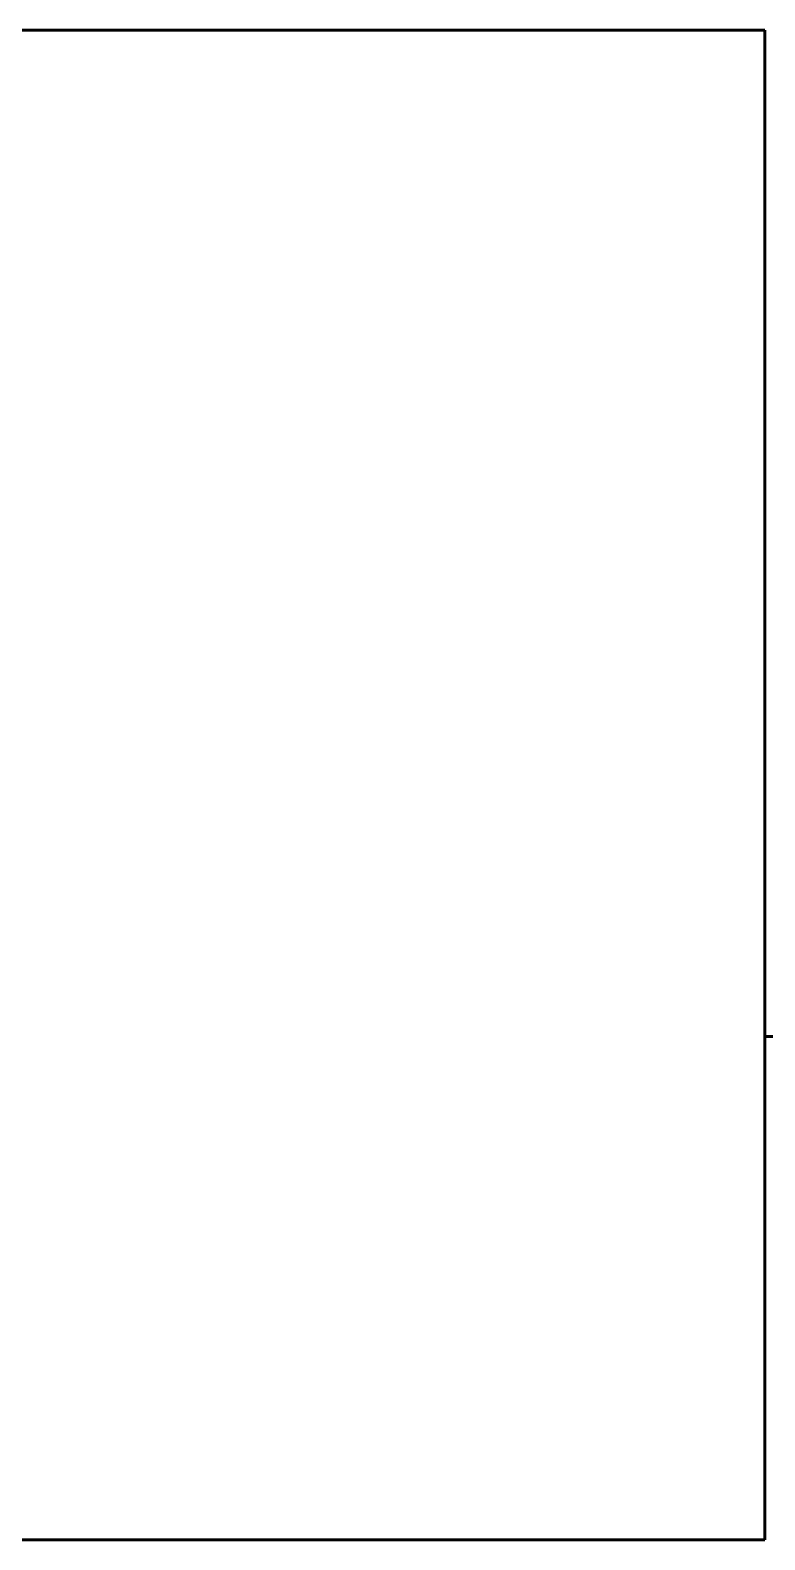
# Model space of a CAD drawing. Extents: x 0 to 297, y 0 to 292.
# Drawn here: x 193.608 to 194.338, y 63.786 to 65.286 of the extents above; entities that cross this region are included whole.
import ezdxf

# ---------------------------------------------------------------- set-up
doc = ezdxf.new("R2010")
doc.units = 0
doc.header["$MEASUREMENT"] = 0
doc.linetypes.add('K5LT_BASIC', pattern=[0])
doc.layers.add('Системный слой', color=7, linetype='Continuous')

# ---------------------------------------------------------------- blocks, each defined once
blk = doc.blocks.new('*U')
at = {"layer": 'Системный слой', "linetype": 'K5LT_BASIC', "lineweight": 60}
for p, q in [((194.3378, 65.2856), (192.3378, 65.2856)), ((194.3378, 65.2856), (192.3378, 65.2856)), ((194.3378, 65.2856), (192.3378, 65.2856)), ((194.3378, 65.2856), (192.3378, 65.2856)), ((194.3378, 63.7856), (194.3378, 65.2856)), ((194.3378, 63.7856), (194.3378, 65.2856)), ((194.3378, 63.7856), (194.3378, 65.2856)), ((194.3378, 63.7856), (194.3378, 65.2856)), ((192.3378, 63.7856), (194.3378, 63.7856)), ((192.3378, 63.7856), (194.3378, 63.7856)), ((192.3378, 63.7856), (194.3378, 63.7856)), ((192.3378, 63.7856), (194.3378, 63.7856))]:
    blk.add_line(p, q, dxfattribs=at)

msp = doc.modelspace()

# ---------------------------------------------------------------- linework, layer by layer
at = {"layer": 'Системный слой', "linetype": 'K5LT_BASIC', "lineweight": 60}
for p, q in [((192.3378, 65.2856), (194.3378, 65.2856)), ((194.3378, 65.2856), (192.3378, 65.2856)), ((192.3378, 65.2856), (194.3378, 65.2856)), ((192.3378, 65.2856), (194.3378, 65.2856)), ((194.3378, 65.2856), (192.3378, 65.2856)), ((192.3378, 65.2856), (194.3378, 65.2856)), ((192.3378, 65.2856), (194.3378, 65.2856)), ((194.3378, 65.2856), (192.3378, 65.2856)), ((194.3378, 65.2856), (194.3378, 63.7856)), ((194.3378, 65.2856), (194.3378, 63.7856)), ((194.3378, 65.2856), (194.3378, 63.7856)), ((194.3378, 65.2856), (194.3378, 63.7856)), ((194.3378, 65.2856), (194.3378, 63.7856)), ((194.3378, 65.2856), (194.3378, 63.7856)), ((194.3378, 65.2856), (194.3378, 63.7856)), ((194.3378, 65.2856), (194.3378, 63.7856)), ((194.3378, 65.2856), (194.3378, 63.7856)), ((194.3378, 65.2856), (194.3378, 63.7856)), ((200.3378, 64.2856), (194.3378, 64.2856)), ((200.3378, 64.2856), (194.3378, 64.2856)), ((194.3378, 63.7856), (192.3378, 63.7856)), ((192.3378, 63.7856), (194.3378, 63.7856)), ((194.3378, 63.7856), (192.3378, 63.7856)), ((192.3378, 63.7856), (194.3378, 63.7856)), ((194.3378, 63.7856), (192.3378, 63.7856)), ((192.3378, 63.7856), (194.3378, 63.7856)), ((194.3378, 63.7856), (192.3378, 63.7856)), ((192.3378, 63.7856), (194.3378, 63.7856)), ((194.3378, 63.7856), (192.3378, 63.7856)), ((192.3378, 63.7856), (194.3378, 63.7856))]:
    msp.add_line(p, q, dxfattribs=at)

# ---------------------------------------------------------------- block references
at = {"layer": 'Системный слой'}
msp.add_blockref('*U', (0, 0), dxfattribs=at)
msp.add_blockref('*U', (0, 0), dxfattribs=at)
msp.add_blockref('*U', (0, 0), dxfattribs=at)
msp.add_blockref('*U', (0, 0), dxfattribs=at)
msp.add_blockref('*U', (0, 0), dxfattribs=at)
msp.add_blockref('*U', (0, 0), dxfattribs=at)
msp.add_blockref('*U', (0, 0), dxfattribs=at)
msp.add_blockref('*U', (0, 0), dxfattribs=at)
msp.add_blockref('*U', (0, 0), dxfattribs=at)
msp.add_blockref('*U', (0, 0), dxfattribs=at)
msp.add_blockref('*U', (0, 0), dxfattribs=at)
msp.add_blockref('*U', (0, 0), dxfattribs=at)
msp.add_blockref('*U', (0, 0), dxfattribs=at)
msp.add_blockref('*U', (0, 0), dxfattribs=at)
msp.add_blockref('*U', (0, 0), dxfattribs=at)
msp.add_blockref('*U', (0, 0), dxfattribs=at)
msp.add_blockref('*U', (0, 0), dxfattribs=at)
msp.add_blockref('*U', (0, 0), dxfattribs=at)
msp.add_blockref('*U', (0, 0), dxfattribs=at)
msp.add_blockref('*U', (0, 0), dxfattribs=at)
msp.add_blockref('*U', (0, 0), dxfattribs=at)
msp.add_blockref('*U', (0, 0), dxfattribs=at)
msp.add_blockref('*U', (0, 0), dxfattribs=at)
msp.add_blockref('*U', (0, 0), dxfattribs=at)
msp.add_blockref('*U', (0, 0), dxfattribs=at)
msp.add_blockref('*U', (0, 0), dxfattribs=at)
msp.add_blockref('*U', (0, 0), dxfattribs=at)
msp.add_blockref('*U', (0, 0), dxfattribs=at)
msp.add_blockref('*U', (0, 0), dxfattribs=at)
msp.add_blockref('*U', (0, 0), dxfattribs=at)
msp.add_blockref('*U', (0, 0), dxfattribs=at)
msp.add_blockref('*U', (0, 0), dxfattribs=at)
msp.add_blockref('*U', (0, 0), dxfattribs=at)
msp.add_blockref('*U', (0, 0), dxfattribs=at)
msp.add_blockref('*U', (0, 0), dxfattribs=at)
msp.add_blockref('*U', (0, 0), dxfattribs=at)
msp.add_blockref('*U', (0, 0), dxfattribs=at)
msp.add_blockref('*U', (0, 0), dxfattribs=at)
msp.add_blockref('*U', (0, 0), dxfattribs=at)
msp.add_blockref('*U', (0, 0), dxfattribs=at)
msp.add_blockref('*U', (0, 0), dxfattribs=at)
msp.add_blockref('*U', (0, 0), dxfattribs=at)
msp.add_blockref('*U', (0, 0), dxfattribs=at)
msp.add_blockref('*U', (0, 0), dxfattribs=at)
msp.add_blockref('*U', (0, 0), dxfattribs=at)
msp.add_blockref('*U', (0, 0), dxfattribs=at)
msp.add_blockref('*U', (0, 0), dxfattribs=at)
msp.add_blockref('*U', (0, 0), dxfattribs=at)
msp.add_blockref('*U', (0, 0), dxfattribs=at)
msp.add_blockref('*U', (0, 0), dxfattribs=at)
msp.add_blockref('*U', (0, 0), dxfattribs=at)
msp.add_blockref('*U', (0, 0), dxfattribs=at)
msp.add_blockref('*U', (0, 0), dxfattribs=at)
msp.add_blockref('*U', (0, 0), dxfattribs=at)
msp.add_blockref('*U', (0, 0), dxfattribs=at)
msp.add_blockref('*U', (0, 0), dxfattribs=at)
msp.add_blockref('*U', (0, 0), dxfattribs=at)
msp.add_blockref('*U', (0, 0), dxfattribs=at)
msp.add_blockref('*U', (0, 0), dxfattribs=at)
msp.add_blockref('*U', (0, 0), dxfattribs=at)
msp.add_blockref('*U', (0, 0), dxfattribs=at)
msp.add_blockref('*U', (0, 0), dxfattribs=at)
msp.add_blockref('*U', (0, 0), dxfattribs=at)
msp.add_blockref('*U', (0, 0), dxfattribs=at)
msp.add_blockref('*U', (0, 0), dxfattribs=at)
msp.add_blockref('*U', (0, 0), dxfattribs=at)
msp.add_blockref('*U', (0, 0), dxfattribs=at)
msp.add_blockref('*U', (0, 0), dxfattribs=at)
msp.add_blockref('*U', (0, 0), dxfattribs=at)
msp.add_blockref('*U', (0, 0), dxfattribs=at)
msp.add_blockref('*U', (0, 0), dxfattribs=at)
msp.add_blockref('*U', (0, 0), dxfattribs=at)
msp.add_blockref('*U', (0, 0), dxfattribs=at)
msp.add_blockref('*U', (0, 0), dxfattribs=at)
msp.add_blockref('*U', (0, 0), dxfattribs=at)
msp.add_blockref('*U', (0, 0), dxfattribs=at)
msp.add_blockref('*U', (0, 0), dxfattribs=at)
msp.add_blockref('*U', (0, 0), dxfattribs=at)
msp.add_blockref('*U', (0, 0), dxfattribs=at)
msp.add_blockref('*U', (0, 0), dxfattribs=at)
msp.add_blockref('*U', (0, 0), dxfattribs=at)
msp.add_blockref('*U', (0, 0), dxfattribs=at)
msp.add_blockref('*U', (0, 0), dxfattribs=at)
msp.add_blockref('*U', (0, 0), dxfattribs=at)
msp.add_blockref('*U', (0, 0), dxfattribs=at)
msp.add_blockref('*U', (0, 0), dxfattribs=at)
msp.add_blockref('*U', (0, 0), dxfattribs=at)
msp.add_blockref('*U', (0, 0), dxfattribs=at)
msp.add_blockref('*U', (0, 0), dxfattribs=at)
msp.add_blockref('*U', (0, 0), dxfattribs=at)
msp.add_blockref('*U', (0, 0), dxfattribs=at)
msp.add_blockref('*U', (0, 0), dxfattribs=at)
msp.add_blockref('*U', (0, 0), dxfattribs=at)
msp.add_blockref('*U', (0, 0), dxfattribs=at)
msp.add_blockref('*U', (0, 0), dxfattribs=at)
msp.add_blockref('*U', (0, 0), dxfattribs=at)
msp.add_blockref('*U', (0, 0), dxfattribs=at)
msp.add_blockref('*U', (0, 0), dxfattribs=at)
msp.add_blockref('*U', (0, 0), dxfattribs=at)
msp.add_blockref('*U', (0, 0), dxfattribs=at)
msp.add_blockref('*U', (0, 0), dxfattribs=at)
msp.add_blockref('*U', (0, 0), dxfattribs=at)
msp.add_blockref('*U', (0, 0), dxfattribs=at)
msp.add_blockref('*U', (0, 0), dxfattribs=at)
msp.add_blockref('*U', (0, 0), dxfattribs=at)
msp.add_blockref('*U', (0, 0), dxfattribs=at)
msp.add_blockref('*U', (0, 0), dxfattribs=at)
msp.add_blockref('*U', (0, 0), dxfattribs=at)
msp.add_blockref('*U', (0, 0), dxfattribs=at)
msp.add_blockref('*U', (0, 0), dxfattribs=at)
msp.add_blockref('*U', (0, 0), dxfattribs=at)
msp.add_blockref('*U', (0, 0), dxfattribs=at)
msp.add_blockref('*U', (0, 0), dxfattribs=at)
msp.add_blockref('*U', (0, 0), dxfattribs=at)
msp.add_blockref('*U', (0, 0), dxfattribs=at)
msp.add_blockref('*U', (0, 0), dxfattribs=at)
msp.add_blockref('*U', (0, 0), dxfattribs=at)
msp.add_blockref('*U', (0, 0), dxfattribs=at)
msp.add_blockref('*U', (0, 0), dxfattribs=at)
msp.add_blockref('*U', (0, 0), dxfattribs=at)
msp.add_blockref('*U', (0, 0), dxfattribs=at)
msp.add_blockref('*U', (0, 0), dxfattribs=at)
msp.add_blockref('*U', (0, 0), dxfattribs=at)
msp.add_blockref('*U', (0, 0), dxfattribs=at)
msp.add_blockref('*U', (0, 0), dxfattribs=at)
msp.add_blockref('*U', (0, 0), dxfattribs=at)
msp.add_blockref('*U', (0, 0), dxfattribs=at)
msp.add_blockref('*U', (0, 0), dxfattribs=at)
msp.add_blockref('*U', (0, 0), dxfattribs=at)
msp.add_blockref('*U', (0, 0), dxfattribs=at)
msp.add_blockref('*U', (0, 0), dxfattribs=at)
msp.add_blockref('*U', (0, 0), dxfattribs=at)
msp.add_blockref('*U', (0, 0), dxfattribs=at)
msp.add_blockref('*U', (0, 0), dxfattribs=at)
msp.add_blockref('*U', (0, 0), dxfattribs=at)
msp.add_blockref('*U', (0, 0), dxfattribs=at)
msp.add_blockref('*U', (0, 0), dxfattribs=at)
msp.add_blockref('*U', (0, 0), dxfattribs=at)
msp.add_blockref('*U', (0, 0), dxfattribs=at)
msp.add_blockref('*U', (0, 0), dxfattribs=at)
msp.add_blockref('*U', (0, 0), dxfattribs=at)
msp.add_blockref('*U', (0, 0), dxfattribs=at)
msp.add_blockref('*U', (0, 0), dxfattribs=at)
msp.add_blockref('*U', (0, 0), dxfattribs=at)
msp.add_blockref('*U', (0, 0), dxfattribs=at)
msp.add_blockref('*U', (0, 0), dxfattribs=at)
msp.add_blockref('*U', (0, 0), dxfattribs=at)
msp.add_blockref('*U', (0, 0), dxfattribs=at)
msp.add_blockref('*U', (0, 0), dxfattribs=at)
msp.add_blockref('*U', (0, 0), dxfattribs=at)
msp.add_blockref('*U', (0, 0), dxfattribs=at)
msp.add_blockref('*U', (0, 0), dxfattribs=at)
msp.add_blockref('*U', (0, 0), dxfattribs=at)
msp.add_blockref('*U', (0, 0), dxfattribs=at)
msp.add_blockref('*U', (0, 0), dxfattribs=at)
msp.add_blockref('*U', (0, 0), dxfattribs=at)
msp.add_blockref('*U', (0, 0), dxfattribs=at)
msp.add_blockref('*U', (0, 0), dxfattribs=at)
msp.add_blockref('*U', (0, 0), dxfattribs=at)
msp.add_blockref('*U', (0, 0), dxfattribs=at)
msp.add_blockref('*U', (0, 0), dxfattribs=at)
msp.add_blockref('*U', (0, 0), dxfattribs=at)
msp.add_blockref('*U', (0, 0), dxfattribs=at)
msp.add_blockref('*U', (0, 0), dxfattribs=at)
msp.add_blockref('*U', (0, 0), dxfattribs=at)
msp.add_blockref('*U', (0, 0), dxfattribs=at)
msp.add_blockref('*U', (0, 0), dxfattribs=at)
msp.add_blockref('*U', (0, 0), dxfattribs=at)
msp.add_blockref('*U', (0, 0), dxfattribs=at)
msp.add_blockref('*U', (0, 0), dxfattribs=at)
msp.add_blockref('*U', (0, 0), dxfattribs=at)
msp.add_blockref('*U', (0, 0), dxfattribs=at)
msp.add_blockref('*U', (0, 0), dxfattribs=at)
msp.add_blockref('*U', (0, 0), dxfattribs=at)
msp.add_blockref('*U', (0, 0), dxfattribs=at)
msp.add_blockref('*U', (0, 0), dxfattribs=at)
msp.add_blockref('*U', (0, 0), dxfattribs=at)
msp.add_blockref('*U', (0, 0), dxfattribs=at)
msp.add_blockref('*U', (0, 0), dxfattribs=at)
msp.add_blockref('*U', (0, 0), dxfattribs=at)
msp.add_blockref('*U', (0, 0), dxfattribs=at)
msp.add_blockref('*U', (0, 0), dxfattribs=at)
msp.add_blockref('*U', (0, 0), dxfattribs=at)
msp.add_blockref('*U', (0, 0), dxfattribs=at)
msp.add_blockref('*U', (0, 0), dxfattribs=at)
msp.add_blockref('*U', (0, 0), dxfattribs=at)
msp.add_blockref('*U', (0, 0), dxfattribs=at)
msp.add_blockref('*U', (0, 0), dxfattribs=at)
msp.add_blockref('*U', (0, 0), dxfattribs=at)
msp.add_blockref('*U', (0, 0), dxfattribs=at)
msp.add_blockref('*U', (0, 0), dxfattribs=at)
msp.add_blockref('*U', (0, 0), dxfattribs=at)
msp.add_blockref('*U', (0, 0), dxfattribs=at)
msp.add_blockref('*U', (0, 0), dxfattribs=at)
msp.add_blockref('*U', (0, 0), dxfattribs=at)
msp.add_blockref('*U', (0, 0), dxfattribs=at)
msp.add_blockref('*U', (0, 0), dxfattribs=at)
msp.add_blockref('*U', (0, 0), dxfattribs=at)
msp.add_blockref('*U', (0, 0), dxfattribs=at)
msp.add_blockref('*U', (0, 0), dxfattribs=at)
msp.add_blockref('*U', (0, 0), dxfattribs=at)
msp.add_blockref('*U', (0, 0), dxfattribs=at)
msp.add_blockref('*U', (0, 0), dxfattribs=at)
msp.add_blockref('*U', (0, 0), dxfattribs=at)
msp.add_blockref('*U', (0, 0), dxfattribs=at)
msp.add_blockref('*U', (0, 0), dxfattribs=at)
msp.add_blockref('*U', (0, 0), dxfattribs=at)
msp.add_blockref('*U', (0, 0), dxfattribs=at)
msp.add_blockref('*U', (0, 0), dxfattribs=at)
msp.add_blockref('*U', (0, 0), dxfattribs=at)
msp.add_blockref('*U', (0, 0), dxfattribs=at)
msp.add_blockref('*U', (0, 0), dxfattribs=at)
msp.add_blockref('*U', (0, 0), dxfattribs=at)
msp.add_blockref('*U', (0, 0), dxfattribs=at)
msp.add_blockref('*U', (0, 0), dxfattribs=at)
msp.add_blockref('*U', (0, 0), dxfattribs=at)
msp.add_blockref('*U', (0, 0), dxfattribs=at)
msp.add_blockref('*U', (0, 0), dxfattribs=at)
msp.add_blockref('*U', (0, 0), dxfattribs=at)
msp.add_blockref('*U', (0, 0), dxfattribs=at)
msp.add_blockref('*U', (0, 0), dxfattribs=at)
msp.add_blockref('*U', (0, 0), dxfattribs=at)
msp.add_blockref('*U', (0, 0), dxfattribs=at)
msp.add_blockref('*U', (0, 0), dxfattribs=at)
msp.add_blockref('*U', (0, 0), dxfattribs=at)
msp.add_blockref('*U', (0, 0), dxfattribs=at)
msp.add_blockref('*U', (0, 0), dxfattribs=at)
msp.add_blockref('*U', (0, 0), dxfattribs=at)
msp.add_blockref('*U', (0, 0), dxfattribs=at)
msp.add_blockref('*U', (0, 0), dxfattribs=at)
msp.add_blockref('*U', (0, 0), dxfattribs=at)
msp.add_blockref('*U', (0, 0), dxfattribs=at)
msp.add_blockref('*U', (0, 0), dxfattribs=at)
msp.add_blockref('*U', (0, 0), dxfattribs=at)
msp.add_blockref('*U', (0, 0), dxfattribs=at)
msp.add_blockref('*U', (0, 0), dxfattribs=at)
msp.add_blockref('*U', (0, 0), dxfattribs=at)
msp.add_blockref('*U', (0, 0), dxfattribs=at)
msp.add_blockref('*U', (0, 0), dxfattribs=at)
msp.add_blockref('*U', (0, 0), dxfattribs=at)
msp.add_blockref('*U', (0, 0), dxfattribs=at)
msp.add_blockref('*U', (0, 0), dxfattribs=at)
msp.add_blockref('*U', (0, 0), dxfattribs=at)
msp.add_blockref('*U', (0, 0), dxfattribs=at)
msp.add_blockref('*U', (0, 0), dxfattribs=at)
msp.add_blockref('*U', (0, 0), dxfattribs=at)
msp.add_blockref('*U', (0, 0), dxfattribs=at)
msp.add_blockref('*U', (0, 0), dxfattribs=at)
msp.add_blockref('*U', (0, 0), dxfattribs=at)
msp.add_blockref('*U', (0, 0), dxfattribs=at)
msp.add_blockref('*U', (0, 0), dxfattribs=at)
msp.add_blockref('*U', (0, 0), dxfattribs=at)
msp.add_blockref('*U', (0, 0), dxfattribs=at)
msp.add_blockref('*U', (0, 0), dxfattribs=at)
msp.add_blockref('*U', (0, 0), dxfattribs=at)
msp.add_blockref('*U', (0, 0), dxfattribs=at)
msp.add_blockref('*U', (0, 0), dxfattribs=at)
msp.add_blockref('*U', (0, 0), dxfattribs=at)
msp.add_blockref('*U', (0, 0), dxfattribs=at)
msp.add_blockref('*U', (0, 0), dxfattribs=at)
msp.add_blockref('*U', (0, 0), dxfattribs=at)
msp.add_blockref('*U', (0, 0), dxfattribs=at)
msp.add_blockref('*U', (0, 0), dxfattribs=at)
msp.add_blockref('*U', (0, 0), dxfattribs=at)
msp.add_blockref('*U', (0, 0), dxfattribs=at)
msp.add_blockref('*U', (0, 0), dxfattribs=at)
msp.add_blockref('*U', (0, 0), dxfattribs=at)
msp.add_blockref('*U', (0, 0), dxfattribs=at)
msp.add_blockref('*U', (0, 0), dxfattribs=at)
msp.add_blockref('*U', (0, 0), dxfattribs=at)
msp.add_blockref('*U', (0, 0), dxfattribs=at)
msp.add_blockref('*U', (0, 0), dxfattribs=at)
msp.add_blockref('*U', (0, 0), dxfattribs=at)
msp.add_blockref('*U', (0, 0), dxfattribs=at)
msp.add_blockref('*U', (0, 0), dxfattribs=at)
msp.add_blockref('*U', (0, 0), dxfattribs=at)
msp.add_blockref('*U', (0, 0), dxfattribs=at)
msp.add_blockref('*U', (0, 0), dxfattribs=at)
msp.add_blockref('*U', (0, 0), dxfattribs=at)
msp.add_blockref('*U', (0, 0), dxfattribs=at)
msp.add_blockref('*U', (0, 0), dxfattribs=at)
msp.add_blockref('*U', (0, 0), dxfattribs=at)
msp.add_blockref('*U', (0, 0), dxfattribs=at)
msp.add_blockref('*U', (0, 0), dxfattribs=at)
msp.add_blockref('*U', (0, 0), dxfattribs=at)
msp.add_blockref('*U', (0, 0), dxfattribs=at)
msp.add_blockref('*U', (0, 0), dxfattribs=at)
msp.add_blockref('*U', (0, 0), dxfattribs=at)
msp.add_blockref('*U', (0, 0), dxfattribs=at)
msp.add_blockref('*U', (0, 0), dxfattribs=at)
msp.add_blockref('*U', (0, 0), dxfattribs=at)
msp.add_blockref('*U', (0, 0), dxfattribs=at)
msp.add_blockref('*U', (0, 0), dxfattribs=at)
msp.add_blockref('*U', (0, 0), dxfattribs=at)
msp.add_blockref('*U', (0, 0), dxfattribs=at)
msp.add_blockref('*U', (0, 0), dxfattribs=at)
msp.add_blockref('*U', (0, 0), dxfattribs=at)
msp.add_blockref('*U', (0, 0), dxfattribs=at)
msp.add_blockref('*U', (0, 0), dxfattribs=at)
msp.add_blockref('*U', (0, 0), dxfattribs=at)
msp.add_blockref('*U', (0, 0), dxfattribs=at)
msp.add_blockref('*U', (0, 0), dxfattribs=at)
msp.add_blockref('*U', (0, 0), dxfattribs=at)
msp.add_blockref('*U', (0, 0), dxfattribs=at)
msp.add_blockref('*U', (0, 0), dxfattribs=at)
msp.add_blockref('*U', (0, 0), dxfattribs=at)
msp.add_blockref('*U', (0, 0), dxfattribs=at)
msp.add_blockref('*U', (0, 0), dxfattribs=at)
msp.add_blockref('*U', (0, 0), dxfattribs=at)
msp.add_blockref('*U', (0, 0), dxfattribs=at)
msp.add_blockref('*U', (0, 0), dxfattribs=at)
msp.add_blockref('*U', (0, 0), dxfattribs=at)
msp.add_blockref('*U', (0, 0), dxfattribs=at)
msp.add_blockref('*U', (0, 0), dxfattribs=at)
msp.add_blockref('*U', (0, 0), dxfattribs=at)
msp.add_blockref('*U', (0, 0), dxfattribs=at)
msp.add_blockref('*U', (0, 0), dxfattribs=at)
msp.add_blockref('*U', (0, 0), dxfattribs=at)
msp.add_blockref('*U', (0, 0), dxfattribs=at)
msp.add_blockref('*U', (0, 0), dxfattribs=at)
msp.add_blockref('*U', (0, 0), dxfattribs=at)
msp.add_blockref('*U', (0, 0), dxfattribs=at)
msp.add_blockref('*U', (0, 0), dxfattribs=at)
msp.add_blockref('*U', (0, 0), dxfattribs=at)
msp.add_blockref('*U', (0, 0), dxfattribs=at)
msp.add_blockref('*U', (0, 0), dxfattribs=at)
msp.add_blockref('*U', (0, 0), dxfattribs=at)
msp.add_blockref('*U', (0, 0), dxfattribs=at)
msp.add_blockref('*U', (0, 0), dxfattribs=at)
msp.add_blockref('*U', (0, 0), dxfattribs=at)
msp.add_blockref('*U', (0, 0), dxfattribs=at)
msp.add_blockref('*U', (0, 0), dxfattribs=at)
msp.add_blockref('*U', (0, 0), dxfattribs=at)
msp.add_blockref('*U', (0, 0), dxfattribs=at)
msp.add_blockref('*U', (0, 0), dxfattribs=at)
msp.add_blockref('*U', (0, 0), dxfattribs=at)
msp.add_blockref('*U', (0, 0), dxfattribs=at)
msp.add_blockref('*U', (0, 0), dxfattribs=at)
msp.add_blockref('*U', (0, 0), dxfattribs=at)
msp.add_blockref('*U', (0, 0), dxfattribs=at)
msp.add_blockref('*U', (0, 0), dxfattribs=at)
msp.add_blockref('*U', (0, 0), dxfattribs=at)
msp.add_blockref('*U', (0, 0), dxfattribs=at)
msp.add_blockref('*U', (0, 0), dxfattribs=at)
msp.add_blockref('*U', (0, 0), dxfattribs=at)
msp.add_blockref('*U', (0, 0), dxfattribs=at)
msp.add_blockref('*U', (0, 0), dxfattribs=at)
msp.add_blockref('*U', (0, 0), dxfattribs=at)
msp.add_blockref('*U', (0, 0), dxfattribs=at)
msp.add_blockref('*U', (0, 0), dxfattribs=at)
msp.add_blockref('*U', (0, 0), dxfattribs=at)
msp.add_blockref('*U', (0, 0), dxfattribs=at)
msp.add_blockref('*U', (0, 0), dxfattribs=at)
msp.add_blockref('*U', (0, 0), dxfattribs=at)
msp.add_blockref('*U', (0, 0), dxfattribs=at)
msp.add_blockref('*U', (0, 0), dxfattribs=at)
msp.add_blockref('*U', (0, 0), dxfattribs=at)
msp.add_blockref('*U', (0, 0), dxfattribs=at)
msp.add_blockref('*U', (0, 0), dxfattribs=at)
msp.add_blockref('*U', (0, 0), dxfattribs=at)
msp.add_blockref('*U', (0, 0), dxfattribs=at)
msp.add_blockref('*U', (0, 0), dxfattribs=at)
msp.add_blockref('*U', (0, 0), dxfattribs=at)
msp.add_blockref('*U', (0, 0), dxfattribs=at)
msp.add_blockref('*U', (0, 0), dxfattribs=at)
msp.add_blockref('*U', (0, 0), dxfattribs=at)
msp.add_blockref('*U', (0, 0), dxfattribs=at)
msp.add_blockref('*U', (0, 0), dxfattribs=at)
msp.add_blockref('*U', (0, 0), dxfattribs=at)
msp.add_blockref('*U', (0, 0), dxfattribs=at)
msp.add_blockref('*U', (0, 0), dxfattribs=at)
msp.add_blockref('*U', (0, 0), dxfattribs=at)
msp.add_blockref('*U', (0, 0), dxfattribs=at)
msp.add_blockref('*U', (0, 0), dxfattribs=at)
msp.add_blockref('*U', (0, 0), dxfattribs=at)
msp.add_blockref('*U', (0, 0), dxfattribs=at)
msp.add_blockref('*U', (0, 0), dxfattribs=at)
msp.add_blockref('*U', (0, 0), dxfattribs=at)
msp.add_blockref('*U', (0, 0), dxfattribs=at)
msp.add_blockref('*U', (0, 0), dxfattribs=at)
msp.add_blockref('*U', (0, 0), dxfattribs=at)
msp.add_blockref('*U', (0, 0), dxfattribs=at)
msp.add_blockref('*U', (0, 0), dxfattribs=at)
msp.add_blockref('*U', (0, 0), dxfattribs=at)
msp.add_blockref('*U', (0, 0), dxfattribs=at)
msp.add_blockref('*U', (0, 0), dxfattribs=at)
msp.add_blockref('*U', (0, 0), dxfattribs=at)
msp.add_blockref('*U', (0, 0), dxfattribs=at)
msp.add_blockref('*U', (0, 0), dxfattribs=at)
msp.add_blockref('*U', (0, 0), dxfattribs=at)
msp.add_blockref('*U', (0, 0), dxfattribs=at)
msp.add_blockref('*U', (0, 0), dxfattribs=at)
msp.add_blockref('*U', (0, 0), dxfattribs=at)
msp.add_blockref('*U', (0, 0), dxfattribs=at)
msp.add_blockref('*U', (0, 0), dxfattribs=at)
msp.add_blockref('*U', (0, 0), dxfattribs=at)
msp.add_blockref('*U', (0, 0), dxfattribs=at)
msp.add_blockref('*U', (0, 0), dxfattribs=at)
msp.add_blockref('*U', (0, 0), dxfattribs=at)
msp.add_blockref('*U', (0, 0), dxfattribs=at)
msp.add_blockref('*U', (0, 0), dxfattribs=at)
msp.add_blockref('*U', (0, 0), dxfattribs=at)
msp.add_blockref('*U', (0, 0), dxfattribs=at)
msp.add_blockref('*U', (0, 0), dxfattribs=at)
msp.add_blockref('*U', (0, 0), dxfattribs=at)
msp.add_blockref('*U', (0, 0), dxfattribs=at)
msp.add_blockref('*U', (0, 0), dxfattribs=at)
msp.add_blockref('*U', (0, 0), dxfattribs=at)
msp.add_blockref('*U', (0, 0), dxfattribs=at)
msp.add_blockref('*U', (0, 0), dxfattribs=at)
msp.add_blockref('*U', (0, 0), dxfattribs=at)
msp.add_blockref('*U', (0, 0), dxfattribs=at)
msp.add_blockref('*U', (0, 0), dxfattribs=at)
msp.add_blockref('*U', (0, 0), dxfattribs=at)
msp.add_blockref('*U', (0, 0), dxfattribs=at)
msp.add_blockref('*U', (0, 0), dxfattribs=at)
msp.add_blockref('*U', (0, 0), dxfattribs=at)
msp.add_blockref('*U', (0, 0), dxfattribs=at)
msp.add_blockref('*U', (0, 0), dxfattribs=at)
msp.add_blockref('*U', (0, 0), dxfattribs=at)
msp.add_blockref('*U', (0, 0), dxfattribs=at)

doc.saveas('drawing.dxf')
